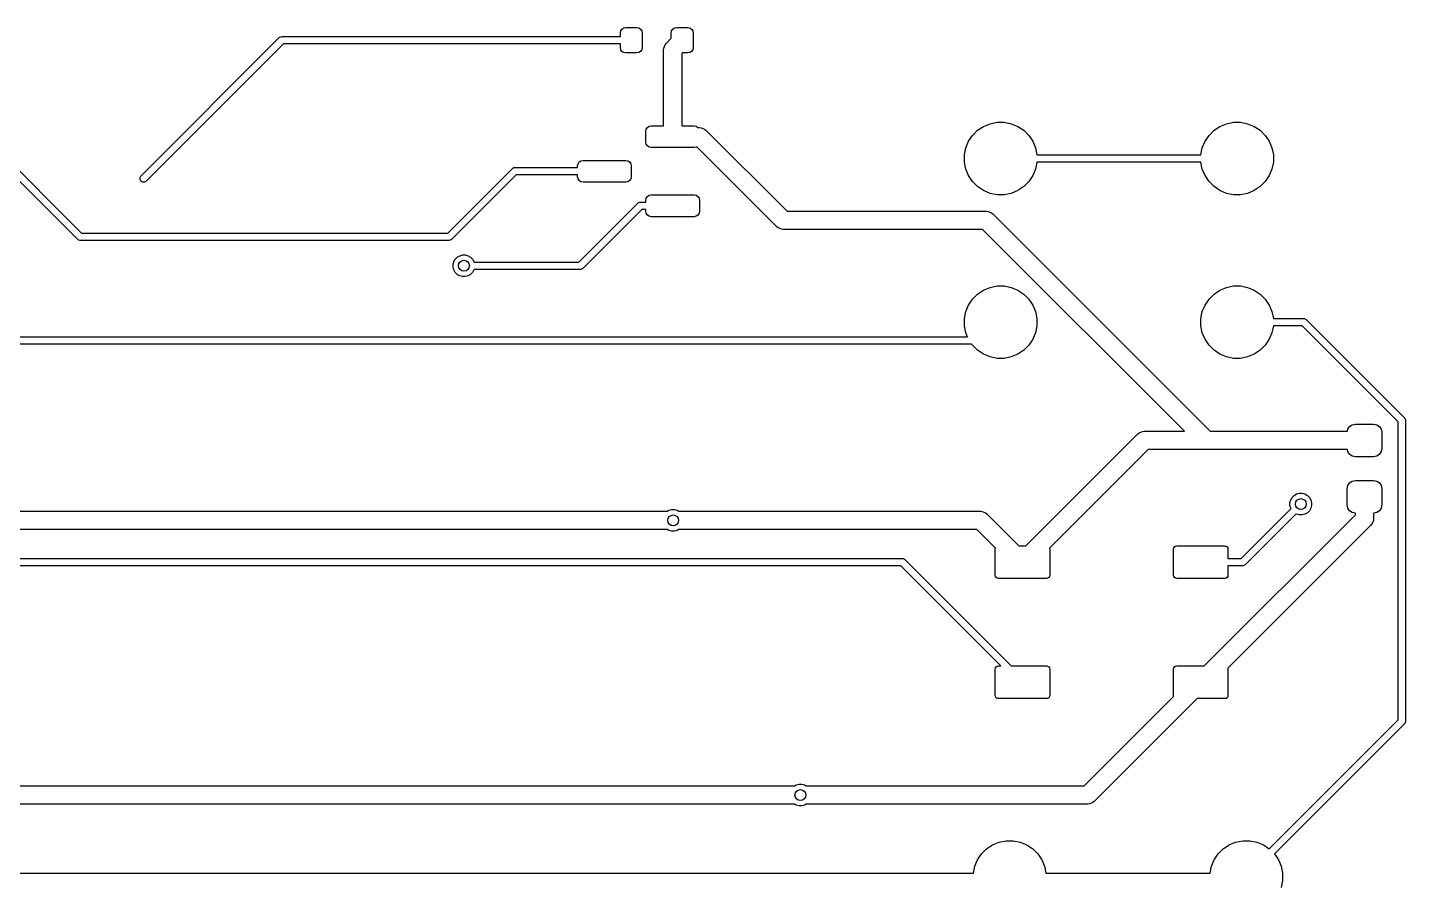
# Model space of a CAD drawing. Extents: x 1.89 to 7.89, y -5.9 to -1.95.
# Drawn here: x 6.392 to 7.883, y -2.87 to -1.947 of the extents above; entities that cross this region are included whole.
import ezdxf

# ---------------------------------------------------------------- set-up
doc = ezdxf.new("R2010")
doc.units = 0
doc.header["$MEASUREMENT"] = 0
doc.layers.add('BLACK', color=7, linetype='CONTINUOUS')

msp = doc.modelspace()

# ---------------------------------------------------------------- linework, layer by layer
at = {"layer": 'BLACK', "linetype": 'CONTINUOUS'}
for p, q in [((7.0335, -1.9528), (7.0339, -1.9505)), ((7.0335, -1.9567), (7.0335, -1.9528)), ((7.0339, -1.9505), (7.0352, -1.9486)), ((7.0352, -1.9486), (7.0371, -1.9473)), ((7.0371, -1.9473), (7.0394, -1.9469)), ((7.0394, -1.9469), (7.0512, -1.9469)), ((7.0512, -1.9469), (7.0534, -1.9473)), ((7.0534, -1.9473), (7.0554, -1.9486)), ((7.0554, -1.9486), (7.0566, -1.9505)), ((7.0566, -1.9505), (7.0571, -1.9528)), ((7.0571, -1.9528), (7.0571, -1.9685)), ((7.0886, -1.9528), (7.089, -1.9505)), ((7.0886, -1.9585), (7.0886, -1.9528)), ((7.089, -1.9505), (7.0903, -1.9486)), ((7.0903, -1.9486), (7.0922, -1.9473)), ((7.0922, -1.9473), (7.0945, -1.9469)), ((7.0945, -1.9469), (7.1063, -1.9469)), ((7.1063, -1.9469), (7.1086, -1.9473)), ((7.1086, -1.9473), (7.1105, -1.9486)), ((7.1105, -1.9486), (7.1118, -1.9505)), ((7.1118, -1.9505), (7.1122, -1.9528)), ((7.1122, -1.9528), (7.1122, -1.9685)), ((6.5149, -2.1075), (6.6645, -1.9578)), ((6.669, -1.9646), (6.5205, -2.113)), ((6.6645, -1.9578), (6.6651, -1.9574)), ((6.6651, -1.9574), (6.6666, -1.9568)), ((6.6666, -1.9568), (6.6673, -1.9567)), ((6.6673, -1.9567), (7.0335, -1.9567)), ((7.0335, -1.9646), (6.669, -1.9646)), ((7.0335, -1.9685), (7.0335, -1.9646)), ((7.0804, -1.969), (7.0819, -1.9655)), ((7.0819, -1.9655), (7.0831, -1.964)), ((7.0819, -1.9655), (7.0819, -1.9655)), ((7.0831, -1.964), (7.0886, -1.9585)), ((7.0339, -1.9708), (7.0335, -1.9685)), ((7.0352, -1.9727), (7.0339, -1.9708)), ((7.0371, -1.974), (7.0352, -1.9727)), ((7.0394, -1.9744), (7.0371, -1.974)), ((7.0512, -1.9744), (7.0394, -1.9744)), ((7.0534, -1.974), (7.0512, -1.9744)), ((7.0554, -1.9727), (7.0534, -1.974)), ((7.0566, -1.9708), (7.0554, -1.9727)), ((7.0571, -1.9685), (7.0566, -1.9708)), ((7.0802, -1.971), (7.0804, -1.969)), ((7.0802, -2.0531), (7.0802, -1.971)), ((7.1005, -1.9744), (7.0999, -1.975)), ((7.0999, -1.975), (7.0999, -2.0531)), ((7.1063, -1.9744), (7.1005, -1.9744)), ((7.1086, -1.974), (7.1063, -1.9744)), ((7.1105, -1.9727), (7.1086, -1.974)), ((7.1118, -1.9708), (7.1105, -1.9727)), ((7.1122, -1.9685), (7.1118, -1.9708)), ((6.446, -2.176), (6.2818, -2.0118)), ((6.2862, -2.0051), (6.4504, -2.1693)), ((7.061, -2.0591), (7.0615, -2.0568)), ((7.0615, -2.0568), (7.0628, -2.0549)), ((7.0628, -2.0549), (7.0647, -2.0536)), ((7.0647, -2.0536), (7.0669, -2.0531)), ((7.0669, -2.0531), (7.0802, -2.0531)), ((7.0999, -2.0531), (7.1132, -2.0531)), ((7.1132, -2.0531), (7.1154, -2.0536)), ((7.1154, -2.0536), (7.1174, -2.0549)), ((7.1174, -2.0549), (7.1175, -2.0551)), ((7.1175, -2.0551), (7.1191, -2.0551)), ((7.1191, -2.0551), (7.121, -2.0553)), ((7.121, -2.0553), (7.1246, -2.0568)), ((7.1246, -2.0568), (7.1246, -2.0568)), ((7.1246, -2.0568), (7.1261, -2.058)), ((7.4199, -2.0581), (7.4263, -2.0539)), ((7.4263, -2.0539), (7.4335, -2.0509)), ((7.4335, -2.0509), (7.441, -2.0494)), ((7.441, -2.0494), (7.4487, -2.0494)), ((7.4487, -2.0494), (7.4563, -2.0509)), ((7.4563, -2.0509), (7.4634, -2.0539)), ((7.4634, -2.0539), (7.4699, -2.0581)), ((7.6758, -2.0581), (7.6822, -2.0539)), ((7.6822, -2.0539), (7.6894, -2.0509)), ((7.6894, -2.0509), (7.6969, -2.0494)), ((7.6969, -2.0494), (7.7046, -2.0494)), ((7.7046, -2.0494), (7.7122, -2.0509)), ((7.7122, -2.0509), (7.7193, -2.0539)), ((7.7193, -2.0539), (7.7258, -2.0581)), ((7.061, -2.0709), (7.061, -2.0591)), ((7.0615, -2.0731), (7.061, -2.0709)), ((7.1261, -2.058), (7.2138, -2.1457)), ((7.4072, -2.0772), (7.4102, -2.07)), ((7.4102, -2.07), (7.4144, -2.0636)), ((7.4144, -2.0636), (7.4199, -2.0581)), ((7.4699, -2.0581), (7.4753, -2.0636)), ((7.4753, -2.0636), (7.4796, -2.07)), ((7.4796, -2.07), (7.4826, -2.0772)), ((7.6631, -2.0772), (7.6661, -2.07)), ((7.6661, -2.07), (7.6704, -2.0636)), ((7.6704, -2.0636), (7.6758, -2.0581)), ((7.7258, -2.0581), (7.7312, -2.0636)), ((7.7312, -2.0636), (7.7355, -2.07)), ((7.7355, -2.07), (7.7385, -2.0772)), ((7.0628, -2.075), (7.0615, -2.0731)), ((7.0647, -2.0763), (7.0628, -2.075)), ((7.0669, -2.0768), (7.0647, -2.0763)), ((7.1132, -2.0768), (7.0669, -2.0768)), ((7.1154, -2.0763), (7.1132, -2.0768)), ((7.1161, -2.0759), (7.1154, -2.0763)), ((7.2027, -2.1625), (7.1161, -2.0759)), ((7.4057, -2.0847), (7.4072, -2.0772)), ((7.4057, -2.0924), (7.4057, -2.0847)), ((7.4826, -2.0772), (7.484, -2.0846)), ((7.484, -2.0846), (7.6616, -2.0846)), ((7.6616, -2.0846), (7.6631, -2.0772)), ((7.7385, -2.0772), (7.74, -2.0847)), ((7.74, -2.0847), (7.74, -2.0924)), ((6.8467, -2.1693), (6.9164, -2.0996)), ((6.9164, -2.0996), (6.917, -2.0991)), ((6.917, -2.0991), (6.9174, -2.0989)), ((6.9174, -2.0989), (6.9184, -2.0985)), ((6.9184, -2.0985), (6.9192, -2.0984)), ((6.9192, -2.0984), (6.9872, -2.0984)), ((6.9872, -2.0965), (6.9877, -2.0942)), ((6.9872, -2.0984), (6.9872, -2.0965)), ((6.9877, -2.0942), (6.9889, -2.0923)), ((6.9889, -2.0923), (6.9909, -2.091)), ((6.9909, -2.091), (6.9931, -2.0906)), ((6.9931, -2.0906), (7.0394, -2.0906)), ((7.0394, -2.0906), (7.0416, -2.091)), ((7.0416, -2.091), (7.0435, -2.0923)), ((7.0435, -2.0923), (7.0448, -2.0942)), ((7.0448, -2.0942), (7.0453, -2.0965)), ((7.0453, -2.0965), (7.0453, -2.1083)), ((7.4072, -2.1), (7.4057, -2.0924)), ((7.4102, -2.1071), (7.4072, -2.1)), ((7.4826, -2.1), (7.4796, -2.1071)), ((7.484, -2.0925), (7.4826, -2.1)), ((7.6616, -2.0925), (7.484, -2.0925)), ((7.6631, -2.1), (7.6616, -2.0925)), ((7.6661, -2.1071), (7.6631, -2.1)), ((7.7385, -2.1), (7.7355, -2.1071)), ((7.74, -2.0924), (7.7385, -2.1)), ((6.5139, -2.1095), (6.5144, -2.108)), ((6.5139, -2.111), (6.5139, -2.1095)), ((6.5144, -2.1124), (6.5139, -2.111)), ((6.5144, -2.108), (6.5149, -2.1075)), ((6.5155, -2.1135), (6.5144, -2.1124)), ((6.5169, -2.1141), (6.5155, -2.1135)), ((6.5185, -2.1141), (6.5169, -2.1141)), ((6.5199, -2.1135), (6.5185, -2.1141)), ((6.5205, -2.113), (6.5199, -2.1135)), ((6.9208, -2.1063), (6.8511, -2.176)), ((6.9872, -2.1063), (6.9208, -2.1063)), ((6.9872, -2.1083), (6.9872, -2.1063)), ((6.9877, -2.1105), (6.9872, -2.1083)), ((6.9889, -2.1124), (6.9877, -2.1105)), ((6.9909, -2.1137), (6.9889, -2.1124)), ((6.9931, -2.1142), (6.9909, -2.1137)), ((7.0394, -2.1142), (6.9931, -2.1142)), ((7.0416, -2.1137), (7.0394, -2.1142)), ((7.0435, -2.1124), (7.0416, -2.1137)), ((7.0448, -2.1105), (7.0435, -2.1124)), ((7.0453, -2.1083), (7.0448, -2.1105)), ((7.4144, -2.1136), (7.4102, -2.1071)), ((7.4199, -2.119), (7.4144, -2.1136)), ((7.4753, -2.1136), (7.4699, -2.119)), ((7.4796, -2.1071), (7.4753, -2.1136)), ((7.6704, -2.1136), (7.6661, -2.1071)), ((7.6758, -2.119), (7.6704, -2.1136)), ((7.7312, -2.1136), (7.7258, -2.119)), ((7.7355, -2.1071), (7.7312, -2.1136)), ((7.061, -2.1339), (7.0615, -2.1316)), ((7.0615, -2.1316), (7.0628, -2.1297)), ((7.0628, -2.1297), (7.0647, -2.1284)), ((7.0647, -2.1284), (7.0669, -2.128)), ((7.0669, -2.128), (7.1132, -2.128)), ((7.1132, -2.128), (7.1154, -2.1284)), ((7.1154, -2.1284), (7.1174, -2.1297)), ((7.1174, -2.1297), (7.1186, -2.1316)), ((7.1186, -2.1316), (7.1191, -2.1339)), ((7.4263, -2.1233), (7.4199, -2.119)), ((7.4335, -2.1263), (7.4263, -2.1233)), ((7.441, -2.1278), (7.4335, -2.1263)), ((7.4487, -2.1278), (7.441, -2.1278)), ((7.4563, -2.1263), (7.4487, -2.1278)), ((7.4634, -2.1233), (7.4563, -2.1263)), ((7.4699, -2.119), (7.4634, -2.1233)), ((7.6822, -2.1233), (7.6758, -2.119)), ((7.6894, -2.1263), (7.6822, -2.1233)), ((7.6969, -2.1278), (7.6894, -2.1263)), ((7.7046, -2.1278), (7.6969, -2.1278)), ((7.7122, -2.1263), (7.7046, -2.1278)), ((7.7193, -2.1233), (7.7122, -2.1263)), ((7.7258, -2.119), (7.7193, -2.1233)), ((6.9885, -2.2008), (7.0523, -2.137)), ((7.0567, -2.1437), (6.9929, -2.2075)), ((7.0523, -2.137), (7.0529, -2.1365)), ((7.0529, -2.1365), (7.0533, -2.1363)), ((7.0533, -2.1363), (7.0544, -2.1359)), ((7.0544, -2.1359), (7.0551, -2.1358)), ((7.0551, -2.1358), (7.061, -2.1358)), ((7.061, -2.1437), (7.0567, -2.1437)), ((7.061, -2.1358), (7.061, -2.1339)), ((7.061, -2.1457), (7.061, -2.1437)), ((7.0615, -2.1479), (7.061, -2.1457)), ((7.1191, -2.1457), (7.1186, -2.1479)), ((7.1191, -2.1339), (7.1191, -2.1457)), ((7.2138, -2.1457), (7.4294, -2.1457)), ((7.4294, -2.1457), (7.4313, -2.1459)), ((7.4313, -2.1459), (7.4349, -2.1474)), ((7.0628, -2.1498), (7.0615, -2.1479)), ((7.0647, -2.1511), (7.0628, -2.1498)), ((7.0669, -2.1516), (7.0647, -2.1511)), ((7.1132, -2.1516), (7.0669, -2.1516)), ((7.1154, -2.1511), (7.1132, -2.1516)), ((7.1174, -2.1498), (7.1154, -2.1511)), ((7.1186, -2.1479), (7.1174, -2.1498)), ((7.4349, -2.1474), (7.4349, -2.1474)), ((7.4349, -2.1474), (7.4364, -2.1486)), ((7.4364, -2.1486), (7.6716, -2.3839)), ((6.4466, -2.1765), (6.446, -2.176)), ((6.4481, -2.1771), (6.4466, -2.1765)), ((6.4504, -2.1693), (6.8467, -2.1693)), ((6.8505, -2.1765), (6.8491, -2.1771)), ((6.8511, -2.176), (6.8505, -2.1765)), ((7.2042, -2.1637), (7.2027, -2.1625)), ((7.2078, -2.1652), (7.2042, -2.1637)), ((7.2042, -2.1637), (7.2042, -2.1637)), ((7.2097, -2.1654), (7.2078, -2.1652)), ((7.4253, -2.1654), (7.2097, -2.1654)), ((7.6438, -2.3839), (7.4253, -2.1654)), ((6.4488, -2.1772), (6.4481, -2.1771)), ((6.8483, -2.1772), (6.4488, -2.1772)), ((6.8491, -2.1771), (6.8483, -2.1772)), ((6.8525, -2.2032), (6.8533, -2.2002)), ((6.8525, -2.2063), (6.8525, -2.2032)), ((6.8533, -2.2092), (6.8525, -2.2063)), ((6.8533, -2.2002), (6.8548, -2.1975)), ((6.8548, -2.1975), (6.857, -2.1954)), ((6.857, -2.1954), (6.8597, -2.1938)), ((6.8597, -2.1938), (6.8626, -2.193)), ((6.8626, -2.193), (6.8657, -2.193)), ((6.8657, -2.193), (6.8687, -2.1938)), ((6.8687, -2.1938), (6.8714, -2.1954)), ((6.8714, -2.1954), (6.8735, -2.1975)), ((6.8735, -2.1975), (6.8751, -2.2002)), ((6.8751, -2.2002), (6.8752, -2.2008)), ((6.8752, -2.2008), (6.9885, -2.2008)), ((6.8548, -2.2119), (6.8533, -2.2092)), ((6.857, -2.2141), (6.8548, -2.2119)), ((6.8597, -2.2156), (6.857, -2.2141)), ((6.8626, -2.2164), (6.8597, -2.2156)), ((6.8657, -2.2164), (6.8626, -2.2164)), ((6.8687, -2.2156), (6.8657, -2.2164)), ((6.8714, -2.2141), (6.8687, -2.2156)), ((6.8735, -2.2119), (6.8714, -2.2141)), ((6.8751, -2.2092), (6.8735, -2.2119)), ((6.8752, -2.2087), (6.8751, -2.2092)), ((6.9902, -2.2087), (6.8752, -2.2087)), ((6.9909, -2.2086), (6.9902, -2.2087)), ((6.9923, -2.208), (6.9909, -2.2086)), ((6.9929, -2.2075), (6.9923, -2.208)), ((7.4144, -2.2408), (7.4199, -2.2353)), ((7.4199, -2.2353), (7.4263, -2.231)), ((7.4263, -2.231), (7.4335, -2.2281)), ((7.4335, -2.2281), (7.441, -2.2266)), ((7.441, -2.2266), (7.4487, -2.2266)), ((7.4487, -2.2266), (7.4563, -2.2281)), ((7.4563, -2.2281), (7.4634, -2.231)), ((7.4634, -2.231), (7.4699, -2.2353)), ((7.4699, -2.2353), (7.4753, -2.2408)), ((7.6704, -2.2408), (7.6758, -2.2353)), ((7.6758, -2.2353), (7.6822, -2.231)), ((7.6822, -2.231), (7.6894, -2.2281)), ((7.6894, -2.2281), (7.6969, -2.2266)), ((7.6969, -2.2266), (7.7046, -2.2266)), ((7.7046, -2.2266), (7.7122, -2.2281)), ((7.7122, -2.2281), (7.7193, -2.231)), ((7.7193, -2.231), (7.7258, -2.2353)), ((7.7258, -2.2353), (7.7312, -2.2408)), ((7.4072, -2.2543), (7.4102, -2.2472)), ((7.4102, -2.2472), (7.4144, -2.2408)), ((7.4753, -2.2408), (7.4796, -2.2472)), ((7.4796, -2.2472), (7.4826, -2.2543)), ((7.6631, -2.2543), (7.6661, -2.2472)), ((7.6661, -2.2472), (7.6704, -2.2408)), ((7.7312, -2.2408), (7.7355, -2.2472)), ((7.7355, -2.2472), (7.7385, -2.2543)), ((7.4057, -2.2619), (7.4072, -2.2543)), ((7.4057, -2.2696), (7.4057, -2.2619)), ((7.4826, -2.2543), (7.4841, -2.2619)), ((7.4841, -2.2619), (7.4841, -2.2696)), ((7.6616, -2.2619), (7.6631, -2.2543)), ((7.6616, -2.2696), (7.6616, -2.2619)), ((7.7385, -2.2543), (7.74, -2.2618)), ((7.74, -2.2618), (7.7727, -2.2618)), ((7.7727, -2.2618), (7.7735, -2.2619)), ((7.7735, -2.2619), (7.7749, -2.2625)), ((7.7749, -2.2625), (7.7755, -2.263)), ((7.7755, -2.263), (7.8818, -2.3692)), ((7.4072, -2.2772), (7.4057, -2.2696)), ((7.409, -2.2815), (7.4072, -2.2772)), ((7.4826, -2.2772), (7.4796, -2.2843)), ((7.4841, -2.2696), (7.4826, -2.2772)), ((7.6631, -2.2772), (7.6616, -2.2696)), ((7.6661, -2.2843), (7.6631, -2.2772)), ((7.7385, -2.2772), (7.7355, -2.2843)), ((7.74, -2.2697), (7.7385, -2.2772)), ((7.7711, -2.2697), (7.74, -2.2697)), ((7.875, -2.3737), (7.7711, -2.2697)), ((6.0274, -2.2815), (7.409, -2.2815)), ((7.4135, -2.2894), (6.0274, -2.2894)), ((7.4144, -2.2907), (7.4135, -2.2894)), ((7.4199, -2.2962), (7.4144, -2.2907)), ((7.4753, -2.2907), (7.4699, -2.2962)), ((7.4796, -2.2843), (7.4753, -2.2907)), ((7.6704, -2.2907), (7.6661, -2.2843)), ((7.6758, -2.2962), (7.6704, -2.2907)), ((7.7312, -2.2907), (7.7258, -2.2962)), ((7.7355, -2.2843), (7.7312, -2.2907)), ((7.4263, -2.3005), (7.4199, -2.2962)), ((7.4335, -2.3034), (7.4263, -2.3005)), ((7.441, -2.3049), (7.4335, -2.3034)), ((7.4487, -2.3049), (7.441, -2.3049)), ((7.4563, -2.3034), (7.4487, -2.3049)), ((7.4634, -2.3005), (7.4563, -2.3034)), ((7.4699, -2.2962), (7.4634, -2.3005)), ((7.6822, -2.3005), (7.6758, -2.2962)), ((7.6894, -2.3034), (7.6822, -2.3005)), ((7.6969, -2.3049), (7.6894, -2.3034)), ((7.7046, -2.3049), (7.6969, -2.3049)), ((7.7122, -2.3034), (7.7046, -2.3049)), ((7.7193, -2.3005), (7.7122, -2.3034)), ((7.7258, -2.2962), (7.7193, -2.3005)), ((7.8818, -2.3692), (7.8822, -2.3698)), ((7.8822, -2.3698), (7.8827, -2.3708)), ((7.5949, -2.3855), (7.5985, -2.384)), ((7.5985, -2.384), (7.6004, -2.3839)), ((7.6004, -2.3839), (7.6438, -2.3839)), ((7.6716, -2.3839), (7.8201, -2.3839)), ((7.8201, -2.3839), (7.8206, -2.3815)), ((7.8206, -2.3815), (7.8225, -2.3786)), ((7.8225, -2.3786), (7.8254, -2.3767)), ((7.8254, -2.3767), (7.8287, -2.376)), ((7.8287, -2.376), (7.8484, -2.376)), ((7.8484, -2.376), (7.8518, -2.3767)), ((7.8518, -2.3767), (7.8547, -2.3786)), ((7.8547, -2.3786), (7.8566, -2.3815)), ((7.8566, -2.3815), (7.8573, -2.3848)), ((7.8573, -2.3848), (7.8573, -2.4026)), ((7.875, -2.6962), (7.875, -2.3737)), ((7.8827, -2.3708), (7.8828, -2.3713)), ((7.8828, -2.3713), (7.8829, -2.372)), ((7.8829, -2.372), (7.8829, -2.6978)), ((7.4723, -2.5079), (7.5934, -2.3867)), ((7.5934, -2.3867), (7.5949, -2.3855)), ((7.5949, -2.3855), (7.5949, -2.3855)), ((7.6045, -2.4035), (7.4978, -2.5102)), ((7.6675, -2.4035), (7.6045, -2.4035)), ((7.8201, -2.4035), (7.6675, -2.4035)), ((7.8206, -2.4059), (7.8201, -2.4035)), ((7.8225, -2.4088), (7.8206, -2.4059)), ((7.8254, -2.4107), (7.8225, -2.4088)), ((7.8287, -2.4114), (7.8254, -2.4107)), ((7.8484, -2.4114), (7.8287, -2.4114)), ((7.8518, -2.4107), (7.8484, -2.4114)), ((7.8547, -2.4088), (7.8518, -2.4107)), ((7.8566, -2.4059), (7.8547, -2.4088)), ((7.8573, -2.4026), (7.8566, -2.4059)), ((7.8199, -2.4459), (7.8206, -2.4425)), ((7.8206, -2.4425), (7.8225, -2.4396)), ((7.8225, -2.4396), (7.8254, -2.4377)), ((7.8254, -2.4377), (7.8287, -2.437)), ((7.8287, -2.437), (7.8484, -2.437)), ((7.8484, -2.437), (7.8518, -2.4377)), ((7.8518, -2.4377), (7.8547, -2.4396)), ((7.8547, -2.4396), (7.8566, -2.4425)), ((7.8566, -2.4425), (7.8573, -2.4459)), ((7.758, -2.4611), (7.7588, -2.4581)), ((7.7588, -2.4581), (7.7603, -2.4554)), ((7.7603, -2.4554), (7.7625, -2.4532)), ((7.7625, -2.4532), (7.7652, -2.4517)), ((7.7652, -2.4517), (7.7681, -2.4509)), ((7.7681, -2.4509), (7.7712, -2.4509)), ((7.7712, -2.4509), (7.7742, -2.4517)), ((7.7742, -2.4517), (7.7769, -2.4532)), ((7.7769, -2.4532), (7.7791, -2.4554)), ((7.7791, -2.4554), (7.7806, -2.4581)), ((7.7806, -2.4581), (7.7814, -2.4611)), ((7.8199, -2.4636), (7.8199, -2.4459)), ((7.8573, -2.4459), (7.8573, -2.4636)), ((5.7796, -2.4704), (7.0842, -2.4704)), ((7.0842, -2.4704), (7.086, -2.4694)), ((7.086, -2.4694), (7.089, -2.4686)), ((7.089, -2.4686), (7.0921, -2.4686)), ((7.0921, -2.4686), (7.0951, -2.4694)), ((7.0951, -2.4694), (7.0969, -2.4704)), ((7.0969, -2.4704), (7.4232, -2.4704)), ((7.4232, -2.4704), (7.4251, -2.4706)), ((7.4251, -2.4706), (7.4287, -2.4721)), ((7.4287, -2.4721), (7.4287, -2.4721)), ((7.4287, -2.4721), (7.4301, -2.4733)), ((7.4301, -2.4733), (7.4647, -2.5079)), ((7.6652, -2.6378), (7.8287, -2.4743)), ((7.7051, -2.5217), (7.7591, -2.4676)), ((7.7646, -2.4732), (7.7095, -2.5284)), ((7.758, -2.4641), (7.758, -2.4611)), ((7.7588, -2.4671), (7.758, -2.4641)), ((7.7591, -2.4676), (7.7588, -2.4671)), ((7.7652, -2.4735), (7.7646, -2.4732)), ((7.7681, -2.4743), (7.7652, -2.4735)), ((7.7712, -2.4743), (7.7681, -2.4743)), ((7.7742, -2.4735), (7.7712, -2.4743)), ((7.7769, -2.472), (7.7742, -2.4735)), ((7.7791, -2.4698), (7.7769, -2.472)), ((7.7806, -2.4671), (7.7791, -2.4698)), ((7.7814, -2.4641), (7.7806, -2.4671)), ((7.7814, -2.4611), (7.7814, -2.4641)), ((7.8206, -2.467), (7.8199, -2.4636)), ((7.8225, -2.4698), (7.8206, -2.467)), ((7.8254, -2.4718), (7.8225, -2.4698)), ((7.8287, -2.4724), (7.8254, -2.4718)), ((7.8287, -2.4743), (7.8287, -2.4724)), ((7.8518, -2.4718), (7.8484, -2.4724)), ((7.8484, -2.4724), (7.8484, -2.4783)), ((7.8547, -2.4698), (7.8518, -2.4718)), ((7.8566, -2.467), (7.8547, -2.4698)), ((7.8573, -2.4636), (7.8566, -2.467)), ((7.8455, -2.4853), (7.6907, -2.6401)), ((7.8468, -2.4838), (7.8455, -2.4853)), ((7.8482, -2.4803), (7.8468, -2.4838)), ((7.8468, -2.4838), (7.8468, -2.4838)), ((7.8484, -2.4783), (7.8482, -2.4803)), ((7.0842, -2.4901), (5.7836, -2.4901)), ((7.086, -2.4912), (7.0842, -2.4901)), ((7.089, -2.492), (7.086, -2.4912)), ((7.0921, -2.492), (7.089, -2.492)), ((7.0951, -2.4912), (7.0921, -2.492)), ((7.0969, -2.4901), (7.0951, -2.4912)), ((7.4191, -2.4901), (7.0969, -2.4901)), ((7.4392, -2.5102), (7.4191, -2.4901)), ((7.439, -2.5114), (7.4392, -2.5102)), ((7.439, -2.5398), (7.439, -2.5114)), ((7.4647, -2.5079), (7.4723, -2.5079)), ((7.4978, -2.5102), (7.498, -2.5114)), ((7.498, -2.5114), (7.498, -2.5398)), ((7.6319, -2.5114), (7.6322, -2.5101)), ((7.6319, -2.5398), (7.6319, -2.5114)), ((7.6322, -2.5101), (7.6329, -2.5089)), ((7.6329, -2.5089), (7.6341, -2.5081)), ((7.6341, -2.5081), (7.6354, -2.5079)), ((7.6354, -2.5079), (7.6874, -2.5079)), ((7.6874, -2.5079), (7.6888, -2.5081)), ((7.6888, -2.5081), (7.6899, -2.5089)), ((7.6899, -2.5089), (7.6907, -2.5101)), ((7.6907, -2.5101), (7.6909, -2.5114)), ((7.6909, -2.5114), (7.6909, -2.5217)), ((5.9567, -2.5217), (7.3386, -2.5217)), ((7.337, -2.5295), (5.9567, -2.5295)), ((7.4452, -2.6378), (7.337, -2.5295)), ((7.3386, -2.5217), (7.3394, -2.5217)), ((7.3394, -2.5217), (7.3408, -2.5223)), ((7.3408, -2.5223), (7.3414, -2.5228)), ((7.3414, -2.5228), (7.4564, -2.6378)), ((7.6909, -2.5217), (7.7051, -2.5217)), ((7.7067, -2.5295), (7.6909, -2.5295)), ((7.6909, -2.5295), (7.6909, -2.5398)), ((7.7075, -2.5295), (7.7067, -2.5295)), ((7.7089, -2.5289), (7.7075, -2.5295)), ((7.7095, -2.5284), (7.7089, -2.5289)), ((7.4392, -2.5411), (7.439, -2.5398)), ((7.44, -2.5423), (7.4392, -2.5411)), ((7.4412, -2.543), (7.44, -2.5423)), ((7.4425, -2.5433), (7.4412, -2.543)), ((7.4945, -2.5433), (7.4425, -2.5433)), ((7.4958, -2.543), (7.4945, -2.5433)), ((7.497, -2.5423), (7.4958, -2.543)), ((7.4978, -2.5411), (7.497, -2.5423)), ((7.498, -2.5398), (7.4978, -2.5411)), ((7.6322, -2.5411), (7.6319, -2.5398)), ((7.6329, -2.5423), (7.6322, -2.5411)), ((7.6341, -2.543), (7.6329, -2.5423)), ((7.6354, -2.5433), (7.6341, -2.543)), ((7.6874, -2.5433), (7.6354, -2.5433)), ((7.6888, -2.543), (7.6874, -2.5433)), ((7.6899, -2.5423), (7.6888, -2.543)), ((7.6907, -2.5411), (7.6899, -2.5423)), ((7.6909, -2.5398), (7.6907, -2.5411)), ((7.44, -2.6388), (7.4412, -2.6381)), ((7.4412, -2.6381), (7.4425, -2.6378)), ((7.4425, -2.6378), (7.4452, -2.6378)), ((7.4564, -2.6378), (7.4945, -2.6378)), ((7.4945, -2.6378), (7.4958, -2.6381)), ((7.4958, -2.6381), (7.497, -2.6388)), ((7.6329, -2.6388), (7.6341, -2.6381)), ((7.6341, -2.6381), (7.6354, -2.6378)), ((7.6354, -2.6378), (7.6652, -2.6378)), ((7.439, -2.6413), (7.4392, -2.64)), ((7.439, -2.6697), (7.439, -2.6413)), ((7.4392, -2.64), (7.44, -2.6388)), ((7.497, -2.6388), (7.4978, -2.64)), ((7.4978, -2.64), (7.498, -2.6413)), ((7.498, -2.6413), (7.498, -2.6697)), ((7.6319, -2.6413), (7.6322, -2.64)), ((7.6319, -2.6697), (7.6319, -2.6413)), ((7.6322, -2.64), (7.6329, -2.6388)), ((7.6907, -2.6401), (7.6909, -2.6413)), ((7.6909, -2.6413), (7.6909, -2.6697)), ((7.4392, -2.671), (7.439, -2.6697)), ((7.44, -2.6722), (7.4392, -2.671)), ((7.4412, -2.673), (7.44, -2.6722)), ((7.4425, -2.6732), (7.4412, -2.673)), ((7.4945, -2.6732), (7.4425, -2.6732)), ((7.4958, -2.673), (7.4945, -2.6732)), ((7.497, -2.6722), (7.4958, -2.673)), ((7.4978, -2.671), (7.497, -2.6722)), ((7.498, -2.6697), (7.4978, -2.671)), ((7.5353, -2.7677), (7.6321, -2.6709)), ((7.6576, -2.6732), (7.5463, -2.7845)), ((7.6321, -2.6709), (7.6319, -2.6697)), ((7.6874, -2.6732), (7.6576, -2.6732)), ((7.6888, -2.673), (7.6874, -2.6732)), ((7.6899, -2.6722), (7.6888, -2.673)), ((7.6907, -2.671), (7.6899, -2.6722)), ((7.6909, -2.6697), (7.6907, -2.671)), ((7.7355, -2.8357), (7.875, -2.6962)), ((7.8829, -2.6978), (7.8828, -2.6986)), ((7.8818, -2.7006), (7.7411, -2.8412)), ((7.8822, -2.7), (7.8818, -2.7006)), ((7.8827, -2.6989), (7.8822, -2.7)), ((7.8828, -2.6986), (7.8827, -2.6989)), ((6.0533, -2.7677), (7.222, -2.7677)), ((7.222, -2.7677), (7.2238, -2.7666)), ((7.2238, -2.7666), (7.2268, -2.7658)), ((7.2268, -2.7658), (7.2299, -2.7658)), ((7.2299, -2.7658), (7.2329, -2.7666)), ((7.2329, -2.7666), (7.2347, -2.7677)), ((7.2347, -2.7677), (7.5353, -2.7677)), ((7.222, -2.7874), (6.0492, -2.7874)), ((7.2238, -2.7885), (7.222, -2.7874)), ((7.2347, -2.7874), (7.2329, -2.7885)), ((7.5394, -2.7874), (7.2347, -2.7874)), ((7.5413, -2.7872), (7.5394, -2.7874)), ((7.5448, -2.7857), (7.5413, -2.7872)), ((7.5463, -2.7845), (7.5448, -2.7857)), ((7.5448, -2.7857), (7.5448, -2.7857)), ((7.2268, -2.7893), (7.2238, -2.7885)), ((7.2299, -2.7893), (7.2268, -2.7893)), ((7.2329, -2.7885), (7.2299, -2.7893)), ((7.4297, -2.8357), (7.4362, -2.8314)), ((7.4362, -2.8314), (7.4433, -2.8285)), ((7.4433, -2.8285), (7.4509, -2.827)), ((7.4509, -2.827), (7.4586, -2.827)), ((7.4586, -2.827), (7.4662, -2.8285)), ((7.4662, -2.8285), (7.4733, -2.8314)), ((7.4733, -2.8314), (7.4797, -2.8357)), ((7.6857, -2.8357), (7.6921, -2.8314)), ((7.6921, -2.8314), (7.6992, -2.8285)), ((7.6992, -2.8285), (7.7068, -2.827)), ((7.7068, -2.827), (7.7145, -2.827)), ((7.7145, -2.827), (7.7221, -2.8285)), ((7.7221, -2.8285), (7.7292, -2.8314)), ((7.7292, -2.8314), (7.7355, -2.8357)), ((7.42, -2.8476), (7.4243, -2.8412)), ((7.4243, -2.8412), (7.4297, -2.8357)), ((7.4797, -2.8357), (7.4852, -2.8412)), ((7.4852, -2.8412), (7.4894, -2.8476)), ((7.6759, -2.8476), (7.6802, -2.8412)), ((7.6802, -2.8412), (7.6857, -2.8357)), ((7.7411, -2.8412), (7.7454, -2.8476)), ((6.0294, -2.8622), (7.4156, -2.8622)), ((7.4156, -2.8622), (7.417, -2.8547)), ((7.417, -2.8547), (7.42, -2.8476)), ((7.4894, -2.8476), (7.4924, -2.8547)), ((7.4924, -2.8547), (7.4939, -2.8622)), ((7.4939, -2.8622), (7.6715, -2.8622)), ((7.6715, -2.8622), (7.673, -2.8547)), ((7.673, -2.8547), (7.6759, -2.8476)), ((7.7454, -2.8476), (7.7483, -2.8547)), ((7.7483, -2.8547), (7.7498, -2.8623)), ((7.7498, -2.8623), (7.7498, -2.87)), ((7.7498, -2.87), (7.7483, -2.8776))]:
    msp.add_line(p, q, dxfattribs=at)
at = {"layer": 'BLACK'}
for centre in [(6.8642, -2.2047), (7.7697, -2.4626), (7.0906, -2.4803), (7.2283, -2.7776)]:
    msp.add_circle(centre, 0.00591, dxfattribs=at)

doc.saveas('drawing.dxf')
